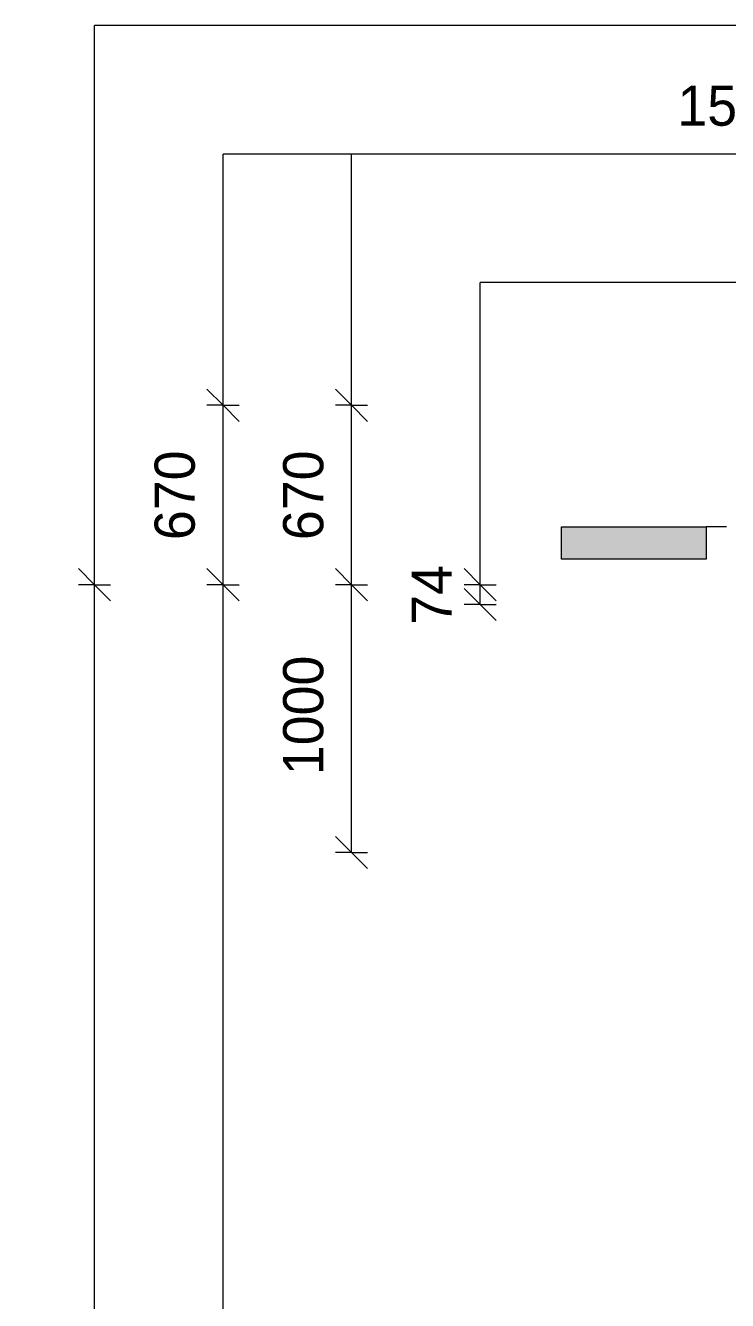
# Model space of a CAD drawing. Header units: millimetres. Extents: x 3013 to 24293, y -3068 to 13086.
# Drawn here: x 7333 to 9955, y 5026 to 9789 of the extents above; entities that cross this region are included whole.
import ezdxf

# ---------------------------------------------------------------- set-up
doc = ezdxf.new("R2010")
doc.units = ezdxf.units.MM
for name, color, linetype, lineweight in [('A-ANNO-DIMS', 211, 'Continuous', 9), ('A-ANNO-DIMS-60', 211, 'Continuous', 9), ('A-DETL-MBND', 5, 'Continuous', 18), ('G-ANNO-SYMB', 111, 'Continuous', 9)]:
    doc.layers.add(name, color=color, linetype=linetype, lineweight=lineweight)
doc.styles.add('Nirmala UI Semilight', font='NirmalaS.ttf', dxfattribs={"height": 150})
doc.dimstyles.new('Arrow_Filled_-_2_5_NI_UI', dxfattribs={"dimscale": 304.8, "dimtxt": 157.104592, "dimasz": 0.393701, "dimexe": 0.19685, "dimexo": 0.0625, "dimgap": 0.19685, "dimtad": 1, "dimdec": 4, "dimzin": 0, "dimdsep": 46, "dimtxsty": 'Nirmala UI Semilight', "dimblk1": 'OBLIQUE', "dimblk2": 'OBLIQUE', "dimsah": 1, "dimcen": 0.09, "dimazin": 0, "dimtfac": 1, "dimtdec": 4, "dimtix": 1, "dimtmove": 0, "dimatfit": 3, "dimfxl": 0.19685, "dimfxlon": 1, "dimtvp": 1, "dimtolj": 1, "dimtzin": 0, "dimarcsym": 2})
doc.dimstyles.new('Arrow_Filled_-_2_5_NI_UI_1', dxfattribs={"dimscale": 304.8, "dimtxt": 157.104592, "dimasz": 0.393701, "dimexe": 0.19685, "dimexo": 0.0625, "dimgap": 0.19685, "dimtad": 1, "dimdec": 4, "dimzin": 0, "dimdsep": 46, "dimtxsty": 'Nirmala UI Semilight', "dimblk1": 'OBLIQUE', "dimblk2": 'OBLIQUE', "dimsah": 1, "dimcen": 0.09, "dimazin": 0, "dimtfac": 1, "dimtdec": 4, "dimtix": 1, "dimtmove": 1, "dimatfit": 3, "dimfxl": 0.19685, "dimfxlon": 1, "dimtvp": 1, "dimtolj": 1, "dimtzin": 0, "dimarcsym": 2})

# ---------------------------------------------------------------- blocks, each defined once
blk = doc.blocks.new('Detail View - M_Section Tail - Filled Horizontal-14034-Elevation Front')
at = {"layer": 'G-ANNO-SYMB'}
blk.add_hatch(color=256, dxfattribs=at).paths.add_polyline_path([(9875.7, 7795.6), (9875.7, 7915.6), (9335.7, 7915.6), (9335.7, 7795.6)])
for p, q in [((9335.7, 7795.6), (9335.7, 7915.6)), ((9335.7, 7915.6), (9875.7, 7915.6)), ((9875.7, 7915.6), (9875.7, 7795.6)), ((9875.7, 7795.6), (9335.7, 7795.6))]:
    blk.add_line(p, q, dxfattribs=at)
blk = doc.blocks.new('DIMBLOCK4-Elevation Front')
at = {"layer": 'A-ANNO-DIMS-60'}
for p, q in [((9031.1, 7700), (8971.1, 7760)), ((9031.1, 7700), (8971.1, 7700)), ((9031.1, 7626), (8971.1, 7686)), ((9031.1, 7626), (9031.1, 7700)), ((9031.1, 7700), (9091.1, 7640)), ((9031.1, 7700), (9091.1, 7700)), ((9031.1, 7626), (8971.1, 7626)), ((9031.1, 7626), (9091.1, 7566)), ((9031.1, 7626), (9091.1, 7626))]:
    blk.add_line(p, q, dxfattribs=at)
at = {"layer": 'A-ANNO-DIMS-60', "color": 0, "insert": (8775.4, 7550.2), "char_height": 150, "width": 270.791, "attachment_point": 1, "rotation": 90, "line_spacing_factor": 1.142579, "style": 'Nirmala UI Semilight'}
blk.add_mtext('74', dxfattribs=at)
blk = doc.blocks.new('_Oblique')
at = {"color": 0, "linetype": 'ByBlock', "lineweight": -2}
blk.add_line((-0.5, -0.5), (0.5, 0.5), dxfattribs=at)
blk = doc.blocks.new('DIMBLOCK10-Elevation Front')
at = {"layer": 'A-ANNO-DIMS-60'}
for p, q in [((10062.6, 9308.5), (10122.6, 9368.5)), ((10062.6, 9308.5), (10062.6, 9368.5)), ((10212.6, 9308.5), (10272.6, 9368.5)), ((10212.6, 9308.5), (10212.6, 9368.5)), ((10062.6, 9308.5), (10002.6, 9248.5)), ((10212.6, 9308.5), (10062.6, 9308.5)), ((10062.6, 9308.5), (10062.6, 9248.5)), ((10212.6, 9308.5), (10152.6, 9248.5)), ((10212.6, 9308.5), (10212.6, 9248.5))]:
    blk.add_line(p, q, dxfattribs=at)
blk.add_ellipse((10076.5, 9308.5), major_axis=(0, 202.8), ratio=0.301126, start_param=4.712389, end_param=6.283185, dxfattribs=at)
at = {"layer": 'A-ANNO-DIMS-60', "color": 0, "insert": (9768, 9564.2), "char_height": 150, "width": 370.196, "attachment_point": 1, "line_spacing_factor": 1.142579, "style": 'Nirmala UI Semilight'}
blk.add_mtext('150', dxfattribs=at)
blk = doc.blocks.new('DIMBLOCK11-Elevation Front')
at = {"layer": 'A-ANNO-DIMS-60'}
for p, q in [((8551.1, 7700), (8491.1, 7760)), ((8551.1, 7700), (8491.1, 7700)), ((8551.1, 6700), (8551.1, 7700)), ((8551.1, 7700), (8611.1, 7640)), ((8551.1, 7700), (8611.1, 7700)), ((8551.1, 6700), (8491.1, 6760)), ((8551.1, 6700), (8491.1, 6700)), ((8551.1, 6700), (8611.1, 6640)), ((8551.1, 6700), (8611.1, 6700))]:
    blk.add_line(p, q, dxfattribs=at)
at = {"layer": 'A-ANNO-DIMS-60', "color": 0, "insert": (8295.4, 6988.6), "char_height": 150, "width": 507.305, "attachment_point": 1, "rotation": 90, "line_spacing_factor": 1.142579, "style": 'Nirmala UI Semilight'}
blk.add_mtext('1000', dxfattribs=at)
blk = doc.blocks.new('DIMBLOCK12-Elevation Front')
at = {"layer": 'A-ANNO-DIMS-60'}
for p, q in [((8551.1, 8370), (8491.1, 8430)), ((8551.1, 8370), (8491.1, 8370)), ((8551.1, 7700), (8551.1, 8370)), ((8551.1, 8370), (8611.1, 8310)), ((8551.1, 8370), (8611.1, 8370)), ((8551.1, 7700), (8491.1, 7760)), ((8551.1, 7700), (8491.1, 7700)), ((8551.1, 7700), (8611.1, 7640)), ((8551.1, 7700), (8611.1, 7700))]:
    blk.add_line(p, q, dxfattribs=at)
at = {"layer": 'A-ANNO-DIMS-60', "color": 0, "insert": (8295.4, 7866.5), "char_height": 150, "width": 404.473, "attachment_point": 1, "rotation": 90, "line_spacing_factor": 1.142579, "style": 'Nirmala UI Semilight'}
blk.add_mtext('670', dxfattribs=at)
blk = doc.blocks.new('DIMBLOCK14-Elevation Front')
at = {"layer": 'A-ANNO-DIMS-60'}
for p, q in [((8071.1, 7700), (8011.1, 7760)), ((8071.1, 7700), (8011.1, 7700)), ((8071.1, -1365), (8071.1, 7700)), ((8071.1, 7700), (8131.1, 7640)), ((8071.1, 7700), (8131.1, 7700)), ((8071.1, -1365), (8011.1, -1305)), ((8071.1, -1365), (8011.1, -1365)), ((8071.1, -1365), (8131.1, -1425)), ((8071.1, -1365), (8131.1, -1365))]:
    blk.add_line(p, q, dxfattribs=at)
at = {"layer": 'A-ANNO-DIMS-60', "color": 0, "insert": (7815.4, 2939), "char_height": 150, "width": 548.438, "attachment_point": 1, "rotation": 90, "line_spacing_factor": 1.142579, "style": 'Nirmala UI Semilight'}
blk.add_mtext('9065', dxfattribs=at)
blk = doc.blocks.new('DIMBLOCK15-Elevation Front')
at = {"layer": 'A-ANNO-DIMS-60'}
for p, q in [((8071.1, 8370), (8011.1, 8430)), ((8071.1, 8370), (8011.1, 8370)), ((8071.1, 7700), (8071.1, 8370)), ((8071.1, 8370), (8131.1, 8310)), ((8071.1, 8370), (8131.1, 8370)), ((8071.1, 7700), (8011.1, 7760)), ((8071.1, 7700), (8011.1, 7700)), ((8071.1, 7700), (8131.1, 7640)), ((8071.1, 7700), (8131.1, 7700))]:
    blk.add_line(p, q, dxfattribs=at)
at = {"layer": 'A-ANNO-DIMS-60', "color": 0, "insert": (7815.4, 7866.5), "char_height": 150, "width": 404.473, "attachment_point": 1, "rotation": 90, "line_spacing_factor": 1.142579, "style": 'Nirmala UI Semilight'}
blk.add_mtext('670', dxfattribs=at)
blk = doc.blocks.new('DIMBLOCK93-Elevation Front')
at = {"layer": 'A-ANNO-DIMS-60'}
for p, q in [((7591.1, 7700), (7531.1, 7760)), ((7591.1, 7700), (7531.1, 7700)), ((7591.1, 1225), (7591.1, 7700)), ((7591.1, 7700), (7651.1, 7640)), ((7591.1, 7700), (7651.1, 7700)), ((7591.1, 1225), (7531.1, 1285)), ((7591.1, 1225), (7531.1, 1225)), ((7591.1, 1225), (7651.1, 1165)), ((7591.1, 1225), (7651.1, 1225))]:
    blk.add_line(p, q, dxfattribs=at)
at = {"layer": 'A-ANNO-DIMS-60', "color": 0, "insert": (7335.4, 4235.4), "char_height": 150, "width": 545.01, "attachment_point": 1, "rotation": 90, "line_spacing_factor": 1.142579, "style": 'Nirmala UI Semilight'}
blk.add_mtext('6475', dxfattribs=at)

msp = doc.modelspace()

# ---------------------------------------------------------------- linework, layer by layer
at = {"layer": 'A-DETL-MBND'}
for p, q in [((7591.14437, 7700), (7591.14437, 9788.51063)), ((10062.56745, 9788.51063), (7591.14437, 9788.51063)), ((8071.14437, 8370), (8071.14437, 9308.51063)), ((10062.56745, 9308.51063), (8071.14437, 9308.51063)), ((8551.14437, 8370), (8551.14437, 9308.51063)), ((9031.14437, 7700), (9031.14437, 8828.51063)), ((10062.56745, 8828.51063), (9031.14437, 8828.51063))]:
    msp.add_line(p, q, dxfattribs=at)
at = {"layer": 'G-ANNO-SYMB'}
msp.add_line((9952.09096, 7915.596), (9875.70609, 7915.596), dxfattribs=at)

# ---------------------------------------------------------------- block references
msp.add_blockref('Detail View - M_Section Tail - Filled Horizontal-14034-Elevation Front', (0, 0), dxfattribs=at)

# ---------------------------------------------------------------- dimensions: what is measured, and where the dimension line sits
at = {"layer": 'A-ANNO-DIMS'}
dim = msp.add_linear_dim(base=(10062.56745, 9308.51063), p1=(10212.56541, 9248.51063), p2=(10062.56745, 9248.51063), dimstyle='Arrow_Filled_-_2_5_NI_UI_1', override={"dimpost": '<>', "dimfxl": 149.997957}, dxfattribs=at)
dim.commit()
dim.dimension.update_dxf_attribs({"geometry": 'DIMBLOCK10-Elevation Front', "text_midpoint": (9953.0929, 9464.21379), "dimtype": 160})
for base, p1, p2, override, picture, middle in [((8071.14437, 8370), (8131.14437, 7700), (8131.14437, 8370), {"dimpost": '<>', "dimfxl": 670}, 'DIMBLOCK15-Elevation Front', (7933.58161, 8035)), ((8551.14437, 8370), (8611.14437, 7700), (8611.14437, 8370), {"dimpost": '<>', "dimfxl": 670}, 'DIMBLOCK12-Elevation Front', (8413.58161, 8035)), ((9031.14437, 7700), (9091.14437, 7626), (9091.14437, 7700), {"dimpost": '<>', "dimfxl": 74}, 'DIMBLOCK4-Elevation Front', (8896.14437, 7663)), ((7591.14437, 7700), (7651.14437, 1225), (7651.14437, 7700), {"dimpost": '<>', "dimfxl": 6475}, 'DIMBLOCK93-Elevation Front', (7453.58161, 4462.5)), ((8071.14437, 7700), (8131.14437, -1365), (8131.14437, 7700), {"dimpost": '<>', "dimfxl": 9065}, 'DIMBLOCK14-Elevation Front', (7933.58161, 3167.5)), ((8551.14437, 7700), (8611.14437, 6700), (8611.14437, 7700), {"dimpost": '<>', "dimfxl": 1000}, 'DIMBLOCK11-Elevation Front', (8413.2155, 7200))]:
    dim = msp.add_linear_dim(base=base, p1=p1, p2=p2, angle=90, dimstyle='Arrow_Filled_-_2_5_NI_UI', override=override, dxfattribs=at)
    dim.commit()
    dim.dimension.update_dxf_attribs({"geometry": picture, "text_midpoint": middle})

doc.saveas('drawing.dxf')
